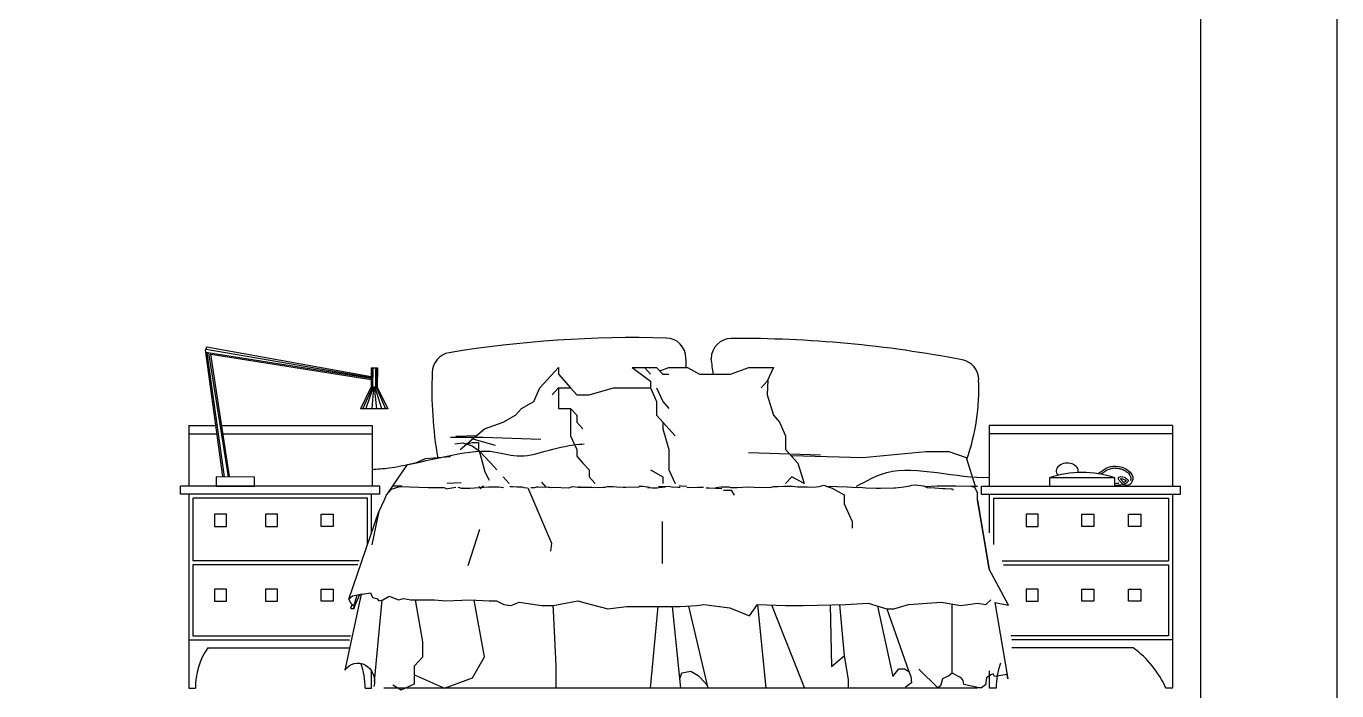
# Model space of a CAD drawing. Header units: inches. Extents: x 15.4 to 57.9, y 9.9 to 34.7.
# Drawn here: x 33.173 to 36.418, y 12.642 to 14.287 of the extents above; entities that cross this region are included whole.
import ezdxf

# ---------------------------------------------------------------- set-up
doc = ezdxf.new("R2010")
doc.units = ezdxf.units.IN
doc.header["$MEASUREMENT"] = 0
doc.layers.add('02', color=2, linetype='Continuous')
doc.layers.add('kadrbm', color=4, linetype='Continuous')

# ---------------------------------------------------------------- blocks, each defined once
blk = doc.blocks.new('kadrbm')
at = {"layer": 'kadrbm', "color": 4}
blk.add_lwpolyline([(0, 0), (0, 24.7972), (21, 24.7972), (21, 0), (0, 0)], close=True, dxfattribs=at)
blk.add_lwpolyline([(20.6631, 0.3257), (20.6631, 24.4603), (0.3369, 24.4603), (0.3369, 0.3257), (20.6631, 0.3257)], dxfattribs=at)

msp = doc.modelspace()

# ---------------------------------------------------------------- linework, layer by layer
at = {"layer": '02'}
for p, q in [((33.6205, 13.4932), (33.6168, 13.4858)), ((33.6601, 13.1723), (33.6168, 13.4858)), ((33.6178, 13.4804), (34.0263, 13.4158)), ((33.6185, 13.4879), (34.0263, 13.4173)), ((33.6205, 13.4932), (34.0269, 13.4196)), ((33.6637, 13.1716), (33.6211, 13.4781)), ((33.6736, 13.1716), (33.6254, 13.4781)), ((33.6768, 13.1722), (33.6305, 13.4749)), ((33.6305, 13.4749), (34.0269, 13.4124)), ((34.027, 13.4417), (34.0268, 13.3938)), ((34.027, 13.4417), (34.0424, 13.4417)), ((34.0284, 13.4413), (34.0282, 13.394)), ((34.0309, 13.4413), (34.0307, 13.394)), ((34.0378, 13.4413), (34.0376, 13.3939)), ((34.0403, 13.4413), (34.0401, 13.3939)), ((34.0424, 13.4417), (34.0422, 13.3939)), ((34.445, 13.3917), (34.4907, 13.4424)), ((34.4907, 13.4424), (34.4907, 13.4255)), ((34.673, 13.4424), (34.7186, 13.4086)), ((34.673, 13.4424), (34.7338, 13.4424)), ((34.7034, 13.4424), (34.7186, 13.4255)), ((34.7338, 13.4424), (34.749, 13.4255)), ((34.7414, 13.4339), (34.7642, 13.4424)), ((34.7642, 13.4424), (34.8099, 13.4424)), ((34.8099, 13.4424), (34.8403, 13.4255)), ((34.9163, 13.4255), (34.962, 13.4424)), ((34.962, 13.4424), (35.0228, 13.4424)), ((35.0228, 13.4424), (35.0076, 13.4086)), ((34.4907, 13.4255), (34.5209, 13.3917)), ((34.7186, 13.4086), (34.7186, 13.3917)), ((34.749, 13.4255), (34.7642, 13.4255)), ((34.8403, 13.4255), (34.9163, 13.4255)), ((35.0076, 13.4086), (34.9924, 13.3917)), ((35.009, 13.4116), (35.0076, 13.3748)), ((34.0268, 13.394), (34.0006, 13.34)), ((34.0301, 13.3939), (34.0061, 13.3403)), ((34.0319, 13.3933), (34.0142, 13.3403)), ((34.0422, 13.3939), (34.0268, 13.394)), ((34.0326, 13.3926), (34.0286, 13.3402)), ((34.0344, 13.3939), (34.0405, 13.3402)), ((34.0363, 13.3939), (34.053, 13.3408)), ((34.0395, 13.3932), (34.0624, 13.3401)), ((34.0422, 13.3939), (34.0682, 13.3397)), ((34.4298, 13.3579), (34.445, 13.3917)), ((34.4755, 13.3748), (34.4907, 13.3917)), ((34.4907, 13.3917), (34.5209, 13.3917)), ((34.4907, 13.3917), (34.4907, 13.341)), ((34.5209, 13.3917), (34.5361, 13.3748)), ((34.5361, 13.3748), (34.5665, 13.3748)), ((34.5665, 13.3748), (34.6273, 13.3917)), ((34.6273, 13.3917), (34.7186, 13.3917)), ((34.7186, 13.3917), (34.7338, 13.3579)), ((34.7338, 13.3917), (34.749, 13.3579)), ((35.0076, 13.3748), (35.0228, 13.3241)), ((34.0682, 13.3397), (34.0006, 13.34)), ((34.3842, 13.3241), (34.3994, 13.341)), ((34.3994, 13.341), (34.4298, 13.3579)), ((34.4907, 13.341), (34.5209, 13.341)), ((34.5209, 13.341), (34.5209, 13.2734)), ((34.5209, 13.341), (34.5361, 13.3241)), ((34.7338, 13.3579), (34.7338, 13.3241)), ((34.749, 13.3579), (34.7642, 13.341)), ((34.3081, 13.2903), (34.3538, 13.3072)), ((34.3538, 13.3072), (34.3842, 13.3241)), ((34.5361, 13.3241), (34.5361, 13.3072)), ((34.5361, 13.3072), (34.5513, 13.2903)), ((34.7338, 13.3241), (34.749, 13.3072)), ((34.749, 13.3072), (34.749, 13.2903)), ((34.749, 13.3072), (34.7642, 13.2903)), ((35.0228, 13.3241), (35.038, 13.3072)), ((35.038, 13.3072), (35.0532, 13.2734)), ((33.5755, 13.2984), (33.6427, 13.2984)), ((33.5755, 13.2984), (33.5755, 13.1484)), ((33.5755, 13.2784), (33.6455, 13.2784)), ((33.6575, 13.2984), (34.0296, 13.2984)), ((33.6605, 13.2784), (34.0296, 13.2784)), ((34.0296, 13.2984), (34.0296, 13.1484)), ((34.2239, 13.2701), (34.3041, 13.2701)), ((34.2364, 13.2722), (34.2886, 13.2739)), ((34.2473, 13.2396), (34.3081, 13.2903)), ((34.3041, 13.2701), (34.4468, 13.2652)), ((34.5209, 13.2734), (34.5361, 13.2396)), ((34.749, 13.2903), (34.7642, 13.2396)), ((34.7642, 13.2903), (34.7794, 13.2734)), ((35.0532, 13.2734), (35.0532, 13.2396)), ((35.5568, 13.2984), (35.5568, 13.1484)), ((36.011, 13.2984), (35.5568, 13.2984)), ((36.011, 13.2784), (35.5568, 13.2784)), ((36.011, 13.2984), (36.011, 13.1484)), ((34.2341, 13.2535), (34.2544, 13.256)), ((34.2544, 13.256), (34.2769, 13.2486)), ((34.2634, 13.253), (34.2777, 13.2565)), ((34.2757, 13.2668), (34.3345, 13.2503)), ((34.2769, 13.2486), (34.2949, 13.2361)), ((34.2777, 13.2565), (34.2929, 13.2565)), ((34.2929, 13.2565), (34.2929, 13.2396)), ((34.5361, 13.2396), (34.5361, 13.2227)), ((34.7642, 13.2396), (34.7642, 13.1889)), ((35.0532, 13.2396), (35.0836, 13.2058)), ((34.1169, 13.2018), (34.1392, 13.2068)), ((34.1392, 13.2068), (34.1615, 13.2167)), ((34.1615, 13.2167), (34.2239, 13.2216)), ((34.2949, 13.2361), (34.3016, 13.2086)), ((34.2949, 13.2361), (34.3234, 13.2058)), ((34.3016, 13.2086), (34.3084, 13.1837)), ((34.3234, 13.2058), (34.3386, 13.1889)), ((34.5361, 13.2227), (34.5513, 13.2058)), ((34.5513, 13.2058), (34.5665, 13.1889)), ((34.9614, 13.2318), (35.1393, 13.2259)), ((35.068, 13.2241), (35.2441, 13.2192)), ((35.0836, 13.2058), (35.0989, 13.1551)), ((35.2441, 13.2192), (35.4001, 13.234)), ((35.4001, 13.234), (35.4575, 13.234)), ((35.4575, 13.234), (35.5004, 13.2193)), ((35.5004, 13.2193), (35.5224, 13.1484)), ((34.0707, 13.1341), (34.1169, 13.2018)), ((34.3084, 13.1837), (34.3196, 13.1637)), ((34.5665, 13.1889), (34.5665, 13.172)), ((34.7186, 13.1889), (34.749, 13.172)), ((34.7642, 13.1889), (34.7794, 13.1551)), ((33.5555, 13.1284), (33.5555, 13.1484)), ((34.0482, 13.1484), (33.5555, 13.1484)), ((33.6435, 13.1714), (33.6434, 13.1484)), ((33.6434, 13.1484), (33.7387, 13.148)), ((33.7387, 13.171), (33.6435, 13.1714)), ((33.7387, 13.148), (33.7387, 13.171)), ((34.0482, 13.1284), (34.0482, 13.1484)), ((34.0762, 13.1402), (34.0651, 13.1279)), ((34.1032, 13.1484), (34.0762, 13.1402)), ((34.1032, 13.1484), (34.0804, 13.1484)), ((34.0981, 13.148), (34.1687, 13.1451)), ((34.1687, 13.1451), (34.2073, 13.1451)), ((34.2073, 13.1451), (34.2152, 13.1421)), ((34.2152, 13.1557), (34.2498, 13.1572)), ((34.2168, 13.1426), (34.2369, 13.1458)), ((34.2512, 13.1428), (34.2425, 13.1454)), ((34.2498, 13.1436), (34.2711, 13.1436)), ((34.2553, 13.1435), (34.2512, 13.1428)), ((34.2573, 13.1427), (34.2553, 13.1416)), ((34.2711, 13.1436), (34.3177, 13.1466)), ((34.2939, 13.1473), (34.2978, 13.1437)), ((34.2962, 13.1437), (34.3049, 13.149)), ((34.2978, 13.1437), (34.2986, 13.142)), ((34.3177, 13.1466), (34.343, 13.1466)), ((34.343, 13.1466), (34.355, 13.1451)), ((34.3538, 13.172), (34.369, 13.1551)), ((34.3704, 13.1476), (34.3777, 13.1476)), ((34.3777, 13.1476), (34.3874, 13.1469)), ((34.3874, 13.1469), (34.4002, 13.1469)), ((34.4002, 13.1469), (34.4051, 13.1456)), ((34.4051, 13.1456), (34.4142, 13.1442)), ((34.415, 13.1441), (34.4732, 13.0073)), ((34.4228, 13.1456), (34.4319, 13.1456)), ((34.4319, 13.1456), (34.4368, 13.1469)), ((34.4368, 13.1469), (34.4404, 13.1469)), ((34.4404, 13.1469), (34.4654, 13.1463)), ((34.4486, 13.1583), (34.4603, 13.1453)), ((34.4654, 13.1463), (34.4703, 13.1463)), ((34.4703, 13.1463), (34.4745, 13.1456)), ((34.4745, 13.1456), (34.4776, 13.1463)), ((34.4776, 13.1463), (34.5167, 13.1443)), ((34.5167, 13.1443), (34.5252, 13.1477)), ((34.5252, 13.1477), (34.5398, 13.1463)), ((34.5398, 13.1463), (34.5703, 13.1463)), ((34.5403, 13.1473), (34.549, 13.1463)), ((34.5665, 13.172), (34.5817, 13.1551)), ((34.5703, 13.1463), (34.5733, 13.1457)), ((34.5733, 13.1457), (34.5873, 13.145)), ((34.5873, 13.145), (34.6019, 13.1457)), ((34.6019, 13.1457), (34.6062, 13.1463)), ((34.6062, 13.1463), (34.6123, 13.1477)), ((34.6123, 13.1477), (34.6263, 13.1477)), ((34.6263, 13.1477), (34.6342, 13.147)), ((34.6342, 13.147), (34.6513, 13.1463)), ((34.6513, 13.1463), (34.6573, 13.1463)), ((34.6573, 13.1463), (34.6908, 13.147)), ((34.6897, 13.1489), (34.7, 13.1489)), ((34.7, 13.1489), (34.7166, 13.1463)), ((34.7115, 13.145), (34.7231, 13.1443)), ((34.7231, 13.1443), (34.7341, 13.1443)), ((34.7341, 13.1443), (34.7389, 13.145)), ((34.7688, 13.147), (34.7383, 13.1473)), ((34.7389, 13.145), (34.756, 13.147)), ((34.749, 13.172), (34.749, 13.1551)), ((34.7688, 13.147), (34.7864, 13.1457)), ((34.7743, 13.1473), (34.7743, 13.1473)), ((34.7864, 13.1457), (34.7919, 13.1463)), ((34.7892, 13.1499), (34.8009, 13.1488)), ((34.8009, 13.1488), (34.8082, 13.1495)), ((34.8082, 13.1456), (34.8356, 13.1463)), ((34.8356, 13.1463), (34.8502, 13.1463)), ((34.8561, 13.1441), (34.864, 13.1441)), ((34.864, 13.1441), (34.8949, 13.1424)), ((34.88, 13.1449), (34.8934, 13.147)), ((34.8934, 13.147), (34.9129, 13.147)), ((34.9129, 13.147), (34.9178, 13.1456)), ((34.9178, 13.1456), (34.933, 13.1456)), ((34.933, 13.1456), (34.9598, 13.147)), ((34.9598, 13.147), (34.975, 13.1463)), ((34.9633, 13.1473), (34.9633, 13.1473)), ((34.975, 13.1463), (35.0146, 13.1449)), ((35.0146, 13.1449), (35.0243, 13.1477)), ((35.0243, 13.1477), (35.0341, 13.1477)), ((35.0341, 13.1477), (35.0475, 13.1483)), ((35.0475, 13.1483), (35.0694, 13.1483)), ((35.0684, 13.172), (35.0532, 13.1551)), ((35.0989, 13.1551), (35.0684, 13.172)), ((35.0694, 13.1483), (35.0822, 13.147)), ((35.0822, 13.147), (35.1072, 13.147)), ((35.1072, 13.147), (35.1126, 13.1463)), ((35.1126, 13.1463), (35.1285, 13.147)), ((35.1285, 13.147), (35.1364, 13.1477)), ((35.1364, 13.1477), (35.148, 13.151)), ((35.148, 13.151), (35.154, 13.1483)), ((35.1532, 13.1484), (35.1681, 13.1432)), ((35.154, 13.1483), (35.2051, 13.147)), ((35.1681, 13.1432), (35.1978, 13.1267)), ((35.2051, 13.147), (35.2319, 13.1456)), ((35.2319, 13.1456), (35.2367, 13.1463)), ((35.2367, 13.1463), (35.252, 13.1443)), ((35.252, 13.1443), (35.2769, 13.1436)), ((35.2769, 13.1436), (35.2879, 13.1436)), ((35.2879, 13.1436), (35.3214, 13.1443)), ((35.3214, 13.1443), (35.325, 13.1443)), ((35.325, 13.1443), (35.3457, 13.147)), ((35.3457, 13.147), (35.3609, 13.1497)), ((35.3609, 13.1497), (35.3658, 13.151)), ((35.3658, 13.151), (35.3737, 13.1517)), ((35.3737, 13.1517), (35.3944, 13.149)), ((35.3944, 13.149), (35.4036, 13.145)), ((35.3981, 13.1477), (35.4283, 13.1497)), ((35.4036, 13.145), (35.4222, 13.1443)), ((35.4222, 13.1443), (35.4417, 13.1429)), ((35.4283, 13.1497), (35.4496, 13.1497)), ((35.4417, 13.1429), (35.4484, 13.1429)), ((35.4484, 13.1429), (35.463, 13.1423)), ((35.4496, 13.1497), (35.4606, 13.149)), ((35.4606, 13.149), (35.4752, 13.1497)), ((35.463, 13.1423), (35.4661, 13.1423)), ((35.4661, 13.1423), (35.4679, 13.1389)), ((35.4752, 13.1497), (35.5282, 13.1484)), ((35.5093, 13.1497), (35.5203, 13.1463)), ((35.5203, 13.1463), (35.5282, 13.1316)), ((35.5224, 13.1484), (35.5271, 13.1475)), ((35.5382, 13.1284), (35.5382, 13.1484)), ((35.5382, 13.1484), (36.031, 13.1484)), ((35.8677, 13.1694), (35.7061, 13.1694)), ((35.7061, 13.1694), (35.7061, 13.1484)), ((35.8677, 13.1484), (35.8677, 13.1694)), ((36.031, 13.1284), (36.031, 13.1484)), ((34.0482, 13.1284), (33.5555, 13.1284)), ((33.5755, 13.1284), (33.5755, 12.6484)), ((33.5855, 13.1184), (33.5855, 12.9634)), ((34.0182, 13.1184), (33.5855, 13.1184)), ((34.0182, 13.0039), (34.0182, 13.1184)), ((34.0282, 13.0332), (34.0282, 13.1284)), ((34.0588, 13.1122), (34.0462, 13.086)), ((34.0651, 13.1279), (34.0588, 13.1122)), ((34.8993, 13.1387), (34.9181, 13.1387)), ((34.9181, 13.1387), (34.9256, 13.1261)), ((35.1978, 13.1267), (35.1978, 13.1048)), ((35.5282, 13.1141), (35.5282, 13.1316)), ((35.547, 13.0033), (35.5282, 13.1141)), ((35.5282, 13.1141), (35.5573, 12.9427)), ((35.5382, 13.1284), (36.031, 13.1284)), ((35.5582, 13.0332), (35.5582, 13.1284)), ((35.5682, 13.1184), (36.001, 13.1184)), ((35.5682, 13.0039), (35.5682, 13.1184)), ((36.001, 13.1184), (36.001, 12.9634)), ((36.011, 13.1284), (36.011, 12.6484)), ((33.6691, 13.0788), (33.6391, 13.0788)), ((33.6391, 13.0788), (33.6391, 13.0488)), ((33.6691, 13.0488), (33.6691, 13.0788)), ((33.7955, 13.0788), (33.7655, 13.0788)), ((33.7655, 13.0788), (33.7655, 13.0488)), ((33.7955, 13.0488), (33.7955, 13.0788)), ((33.9032, 13.0488), (33.9032, 13.0788)), ((33.9032, 13.0788), (33.9332, 13.0788)), ((33.9332, 13.0788), (33.9332, 13.0488)), ((33.9721, 12.8686), (34.0462, 13.086)), ((34.0462, 13.086), (34.0383, 13.051)), ((35.1978, 13.1048), (35.2176, 13.0609)), ((35.6786, 13.0788), (35.6486, 13.0788)), ((35.6486, 13.0788), (35.6486, 13.0488)), ((35.6786, 13.0488), (35.6786, 13.0788)), ((35.7863, 13.0488), (35.7863, 13.0788)), ((35.7863, 13.0788), (35.8163, 13.0788)), ((35.8163, 13.0788), (35.8163, 13.0488)), ((35.9023, 13.0488), (35.9023, 13.0788)), ((35.9023, 13.0788), (35.9323, 13.0788)), ((35.9323, 13.0788), (35.9323, 13.0488)), ((33.6391, 13.0488), (33.6691, 13.0488)), ((33.7655, 13.0488), (33.7955, 13.0488)), ((33.9332, 13.0488), (33.9032, 13.0488)), ((34.0383, 13.051), (34.0289, 13.0037)), ((34.748, 12.9567), (34.748, 13.0609)), ((35.2176, 13.0609), (35.2176, 13.0445)), ((35.6486, 13.0488), (35.6786, 13.0488)), ((35.8163, 13.0488), (35.7863, 13.0488)), ((35.9323, 13.0488), (35.9023, 13.0488)), ((34.267, 12.9525), (34.2961, 13.0421)), ((34.4732, 13.0073), (34.471, 12.9874)), ((35.5573, 12.9427), (35.547, 13.0033)), ((33.9976, 12.9634), (33.5855, 12.9634)), ((33.5855, 12.9534), (33.5855, 12.7784)), ((33.9942, 12.9534), (33.5855, 12.9534)), ((35.5889, 12.9634), (36.001, 12.9634)), ((35.5923, 12.9534), (36.001, 12.9534)), ((36.001, 12.9534), (36.001, 12.7784)), ((35.6047, 12.8537), (35.5573, 12.9427)), ((33.6691, 12.8938), (33.6391, 12.8938)), ((33.6391, 12.8938), (33.6391, 12.8638)), ((33.6691, 12.8638), (33.6691, 12.8938)), ((33.7955, 12.8938), (33.7655, 12.8938)), ((33.7655, 12.8938), (33.7655, 12.8638)), ((33.7955, 12.8638), (33.7955, 12.8938)), ((33.9032, 12.8638), (33.9032, 12.8938)), ((33.9032, 12.8938), (33.9332, 12.8938)), ((33.9332, 12.8938), (33.9332, 12.8638)), ((34.0024, 12.8809), (33.9619, 12.6934)), ((34.0051, 12.8816), (33.9806, 12.8759)), ((33.9838, 12.8446), (33.9991, 12.8802)), ((34.0051, 12.8816), (34.0256, 12.8844)), ((34.0256, 12.8844), (34.0307, 12.8731)), ((35.6786, 12.8938), (35.6486, 12.8938)), ((35.6486, 12.8938), (35.6486, 12.8638)), ((35.6786, 12.8638), (35.6786, 12.8938)), ((35.7863, 12.8638), (35.7863, 12.8938)), ((35.7863, 12.8938), (35.8163, 12.8938)), ((35.8163, 12.8938), (35.8163, 12.8638)), ((35.9023, 12.8638), (35.9023, 12.8938)), ((35.9023, 12.8938), (35.9323, 12.8938)), ((35.9323, 12.8938), (35.9323, 12.8638)), ((33.6391, 12.8638), (33.6691, 12.8638)), ((33.7655, 12.8638), (33.7955, 12.8638)), ((33.9332, 12.8638), (33.9032, 12.8638)), ((33.9806, 12.8759), (33.9721, 12.8686)), ((33.9721, 12.8686), (33.9763, 12.8599)), ((33.9763, 12.8599), (33.9842, 12.8512)), ((33.9766, 12.8462), (33.9803, 12.8555)), ((33.9842, 12.8512), (33.9928, 12.8788)), ((33.9842, 12.8512), (33.9866, 12.8492)), ((33.9842, 12.8512), (33.9852, 12.8476)), ((34.0307, 12.8731), (34.0409, 12.8702)), ((34.0356, 12.665), (34.0545, 12.8669)), ((34.0409, 12.8702), (34.046, 12.8646)), ((34.046, 12.8646), (34.0562, 12.8674)), ((34.0562, 12.8674), (34.0716, 12.8759)), ((34.0716, 12.8759), (34.0946, 12.8674)), ((34.0946, 12.8674), (34.1074, 12.8702)), ((34.1074, 12.8702), (34.1253, 12.8674)), ((34.1253, 12.8674), (34.1841, 12.8674)), ((34.1549, 12.7635), (34.1371, 12.8674)), ((34.1841, 12.8674), (34.2122, 12.8646)), ((34.2122, 12.8646), (34.271, 12.8674)), ((34.271, 12.8674), (34.3195, 12.8646)), ((34.3073, 12.7262), (34.2823, 12.8667)), ((34.3195, 12.8646), (34.3374, 12.8646)), ((34.3374, 12.8646), (34.3553, 12.856)), ((34.3553, 12.856), (34.3732, 12.8532)), ((34.3732, 12.8532), (34.3937, 12.8617)), ((34.3937, 12.8617), (34.4499, 12.8532)), ((34.4499, 12.8532), (34.478, 12.8532)), ((34.4771, 12.8532), (34.4777, 12.8406)), ((34.478, 12.8532), (34.539, 12.8646)), ((34.539, 12.8646), (34.5595, 12.8589)), ((34.5595, 12.8589), (34.6132, 12.8447)), ((34.6132, 12.8447), (34.6592, 12.8504)), ((34.6592, 12.8504), (34.7921, 12.8504)), ((34.7183, 12.6484), (34.7378, 12.8504)), ((34.7725, 12.8504), (34.7932, 12.6484)), ((34.7921, 12.8504), (34.833, 12.8532)), ((34.8126, 12.8518), (34.8606, 12.6484)), ((34.833, 12.8532), (34.8509, 12.856)), ((34.8509, 12.856), (34.9148, 12.8475)), ((34.9634, 12.8277), (34.9838, 12.856)), ((34.9838, 12.856), (35.0045, 12.6484)), ((34.9838, 12.856), (35.0529, 12.8532)), ((35.0183, 12.8546), (35.1001, 12.6484)), ((35.0529, 12.8532), (35.0963, 12.8532)), ((35.0963, 12.8532), (35.2011, 12.856)), ((35.1633, 12.855), (35.1671, 12.7021)), ((35.1868, 12.8557), (35.1981, 12.7282)), ((35.2011, 12.856), (35.2574, 12.8589)), ((35.2574, 12.8589), (35.3034, 12.8447)), ((35.2804, 12.8518), (35.3185, 12.6773)), ((35.3213, 12.8447), (35.3571, 12.856)), ((35.3571, 12.856), (35.4385, 12.8617)), ((35.4385, 12.8617), (35.4871, 12.8532)), ((35.4657, 12.6861), (35.4657, 12.857)), ((35.4871, 12.8532), (35.528, 12.8589)), ((35.528, 12.8589), (35.5484, 12.856)), ((35.5484, 12.856), (35.5612, 12.8674)), ((35.5712, 12.8607), (35.6033, 12.6715)), ((35.5712, 12.8607), (35.6047, 12.8537)), ((35.6486, 12.8638), (35.6786, 12.8638)), ((35.8163, 12.8638), (35.7863, 12.8638)), ((35.9323, 12.8638), (35.9023, 12.8638)), ((33.9788, 12.8446), (33.9766, 12.8462)), ((33.9838, 12.8446), (33.9788, 12.8446)), ((33.9852, 12.8476), (33.9838, 12.8446)), ((34.4777, 12.8406), (34.4845, 12.7038)), ((34.9148, 12.8475), (34.9634, 12.8277)), ((35.3034, 12.8447), (35.3582, 12.6897)), ((35.3034, 12.8447), (35.3213, 12.8447)), ((33.5755, 12.7684), (33.9738, 12.7684)), ((33.5855, 12.7784), (33.9759, 12.7784)), ((34.1549, 12.7262), (34.1549, 12.7635)), ((36.001, 12.7784), (35.6105, 12.7784)), ((36.011, 12.7684), (35.6127, 12.7684)), ((33.6227, 12.7484), (33.9738, 12.7484)), ((34.1347, 12.7038), (34.1549, 12.7262)), ((34.2782, 12.6739), (34.3073, 12.7262)), ((35.1671, 12.7021), (35.1981, 12.7282)), ((35.1981, 12.7282), (35.208, 12.6704)), ((35.1981, 12.7282), (35.1981, 12.7282)), ((35.9138, 12.7484), (35.6127, 12.7484)), ((34.0282, 12.6484), (34.0282, 12.6913)), ((34.1347, 12.659), (34.1347, 12.7038)), ((34.4845, 12.7038), (34.4845, 12.6484)), ((34.7909, 12.6716), (34.7961, 12.6869)), ((34.7961, 12.6869), (34.8184, 12.691)), ((34.8184, 12.691), (34.8271, 12.6855)), ((34.8271, 12.6855), (34.837, 12.68)), ((35.3185, 12.6773), (35.3334, 12.6966)), ((35.3334, 12.6966), (35.347, 12.6966)), ((35.347, 12.6966), (35.3582, 12.6897)), ((35.3582, 12.6897), (35.3632, 12.6773)), ((35.43, 12.6491), (35.3828, 12.696)), ((35.4657, 12.6861), (35.4568, 12.6787)), ((35.4879, 12.6738), (35.4657, 12.6861)), ((35.5582, 12.6484), (35.5582, 12.6913)), ((34.0809, 12.6565), (34.1011, 12.6441)), ((34.1011, 12.6441), (34.1347, 12.659)), ((34.1347, 12.6814), (34.2087, 12.6484)), ((34.2087, 12.6484), (34.2782, 12.6739)), ((34.837, 12.68), (34.8544, 12.6608)), ((34.8544, 12.6608), (34.8594, 12.6539)), ((35.208, 12.6704), (35.208, 12.6484)), ((35.3644, 12.6621), (35.3495, 12.6511)), ((35.3632, 12.6773), (35.3644, 12.6621)), ((35.4367, 12.654), (35.43, 12.6491)), ((35.4412, 12.6713), (35.4367, 12.654)), ((35.4568, 12.6787), (35.4412, 12.6713)), ((35.4924, 12.6676), (35.4879, 12.6738)), ((35.4946, 12.6577), (35.4924, 12.6676)), ((35.5324, 12.6491), (35.4946, 12.6577)), ((35.548, 12.6565), (35.538, 12.6491)), ((35.5503, 12.6738), (35.548, 12.6565)), ((35.5614, 12.6812), (35.5503, 12.6738)), ((35.5669, 12.6837), (35.5614, 12.6812)), ((35.5703, 12.6775), (35.5669, 12.6837)), ((35.6014, 12.6825), (35.5703, 12.6775)), ((35.6033, 12.6715), (35.6014, 12.6825)), ((33.5755, 12.6484), (33.592, 12.6484)), ((34.0121, 12.6484), (34.0282, 12.6484)), ((35.5282, 12.6484), (34.0582, 12.6484)), ((35.3495, 12.6511), (35.3495, 12.6511)), ((35.43, 12.6491), (35.43, 12.6491)), ((35.5282, 12.65), (35.5282, 12.6484)), ((35.538, 12.6491), (35.5324, 12.6491)), ((35.5744, 12.6484), (35.5582, 12.6484)), ((36.011, 12.6484), (35.9945, 12.6484))]:
    msp.add_line(p, q, dxfattribs=at)
for centre, radius, start, end in [((34.679, 10.6814), 2.8348, 88.4068, 99.3181), ((34.7564, 13.4652), 0.05, 0, 88.3618), ((34.9189, 13.464), 0.05, 90.3396, 180), ((34.9355, 10.5875), 2.9266, 79.0638, 90.3314), ((34.2284, 13.4295), 0.05, 99.5841, 180), ((33.0663, 13.4281), 1.7405, 0.4711, 1.2214), ((32.6778, 13.1399), 2.2149, 7.4074, 8.415), ((35.481, 13.4119), 0.05, 0, 78.7718), ((35.168, 13.3863), 0.9906, 177.4979, 189.7778), ((35.0085, 13.3889), 0.523, 340.5744, 2.5258), ((35.7869, 12.9312), 0.2515, 71.2643, 108.7357), ((33.7624, 12.6507), 0.1705, 145.0627, 180.7948), ((35.762, 12.5433), 0.2552, 24.3233, 53.4901), ((33.8416, 12.6507), 0.1705, 359.2052, 20.4339), ((35.7449, 12.6507), 0.1705, 159.5661, 180.7948)]:
    msp.add_arc(centre, radius, start, end, dxfattribs=at)
msp.add_ellipse((35.7503, 13.186), major_axis=(0.0272, 0), ratio=0.717586, start_param=-0.176485, end_param=3.703556, dxfattribs=at)
at = {"layer": '02', "extrusion": (0, 0, -1)}
msp.add_ellipse((33.9943, 12.665), major_axis=(0, 0.0459), ratio=0.9, start_param=5.380141, end_param=8.129322, dxfattribs=at)
at = {"layer": '02'}
for points, knots in [([(34.0296, 13.1901), (34.0426, 13.1907), (34.1246, 13.1968), (34.2957, 13.2524), (34.4067, 13.2078), (34.4759, 13.2466), (34.5468, 13.2525), (34.5544, 13.2531)], [457.687199, 457.687199, 457.687199, 457.687199, 484.802372, 616.514806, 678.156015, 817.026138, 838.737066, 838.737066, 838.737066, 838.737066]), ([(35.2286, 13.1484), (35.2526, 13.1607), (35.338, 13.2142), (35.4788, 13.1668), (35.5568, 13.1705)], [272.075043, 272.075043, 272.075043, 272.075043, 351.625674, 563.823867, 563.823867, 563.823867, 563.823867]), ([(35.8333, 13.1784), (35.8344, 13.1793), (35.8356, 13.1801), (35.8401, 13.1833), (35.8434, 13.1855), (35.8501, 13.1891), (35.8535, 13.1906), (35.8598, 13.1926), (35.8626, 13.1931), (35.867, 13.1935), (35.8685, 13.1935), (35.8713, 13.1934), (35.8725, 13.1933), (35.875, 13.193), (35.8763, 13.1928), (35.8802, 13.192), (35.8828, 13.1913), (35.8885, 13.1892), (35.8916, 13.1878), (35.8971, 13.1845), (35.8996, 13.1826), (35.903, 13.1793), (35.9041, 13.1779), (35.906, 13.1751), (35.9067, 13.1737), (35.9075, 13.1711), (35.9077, 13.17), (35.9078, 13.1679), (35.9077, 13.167), (35.9075, 13.1655), (35.9074, 13.165), (35.9071, 13.1639), (35.9069, 13.1633), (35.9066, 13.1626), (35.9065, 13.1624), (35.9065, 13.1622)], [4.686972, 4.686972, 4.686972, 4.686972, 8.970258, 8.970258, 21.174866, 21.174866, 33.379474, 33.379474, 42.934387, 42.934387, 47.67279, 47.67279, 51.351197, 51.351197, 55.029604, 55.029604, 62.386419, 62.386419, 71.442929, 71.442929, 80.499439, 80.499439, 86.602662, 86.602662, 92.705885, 92.705885, 97.556096, 97.556096, 101.229145, 101.229145, 103.266822, 103.266822, 105.304498, 105.304498, 106.037411, 106.037411, 106.037411, 106.037411]), ([(35.8782, 13.1557), (35.8777, 13.1557), (35.8773, 13.1557), (35.8764, 13.1556), (35.876, 13.1555), (35.8752, 13.1554), (35.8748, 13.1553), (35.8736, 13.1551), (35.8729, 13.155), (35.8706, 13.1544), (35.8691, 13.154), (35.8672, 13.1535), (35.8668, 13.1534), (35.8664, 13.1533)], [203.423288, 203.423288, 203.423288, 203.423288, 204.66657, 204.66657, 205.75052, 205.75052, 206.83447, 206.83447, 209.00237, 209.00237, 213.338169, 213.338169, 214.609209, 214.609209, 214.609209, 214.609209]), ([(35.8907, 13.1579), (35.8903, 13.1582), (35.8899, 13.1584), (35.8888, 13.1593), (35.8881, 13.1599), (35.8864, 13.1615), (35.8855, 13.1626), (35.884, 13.1644), (35.8834, 13.1652), (35.8827, 13.1664), (35.8825, 13.1668), (35.8824, 13.1671)], [131.416247, 131.416247, 131.416247, 131.416247, 132.6076, 132.6076, 134.990305, 134.990305, 138.651856, 138.651856, 141.682892, 141.682892, 143.337225, 143.337225, 143.337225, 143.337225]), ([(35.8824, 13.1671), (35.8826, 13.1671), (35.8829, 13.1671), (35.8837, 13.167), (35.8842, 13.167), (35.8861, 13.1667), (35.8875, 13.1664), (35.8902, 13.1655), (35.8916, 13.165), (35.8935, 13.164), (35.8942, 13.1636), (35.8953, 13.1629), (35.8957, 13.1625), (35.8961, 13.1621), (35.8962, 13.162), (35.8963, 13.1619)], [157.102721, 157.102721, 157.102721, 157.102721, 158.042794, 158.042794, 159.92294, 159.92294, 163.67826, 163.67826, 167.43358, 167.43358, 169.971423, 169.971423, 172.077825, 172.077825, 173.042364, 173.042364, 173.042364, 173.042364]), ([(35.8963, 13.1619), (35.8962, 13.1618), (35.8962, 13.1617), (35.8958, 13.1613), (35.8953, 13.1608), (35.8942, 13.1599), (35.8936, 13.1595), (35.8922, 13.1586), (35.8914, 13.1582), (35.8907, 13.1579)], [180.888009, 180.888009, 180.888009, 180.888009, 181.761013, 181.761013, 184.392052, 184.392052, 187.023092, 187.023092, 189.514285, 189.514285, 189.514285, 189.514285])]:
    msp.add_open_spline(points, degree=3, knots=knots, dxfattribs=at)
msp.add_spline([(35.8264, 13.1796), (35.8708, 13.1984), (35.9124, 13.1647), (35.8975, 13.1498), (35.8779, 13.171), (35.9014, 13.1624), (35.8897, 13.1522), (35.8771, 13.1506), (35.8677, 13.1485)], degree=3, dxfattribs=at)

# ---------------------------------------------------------------- block references
at = {"layer": 'kadrbm'}
msp.add_blockref('kadrbm', (15.4175, 9.9004), dxfattribs=at)

doc.saveas('drawing.dxf')
